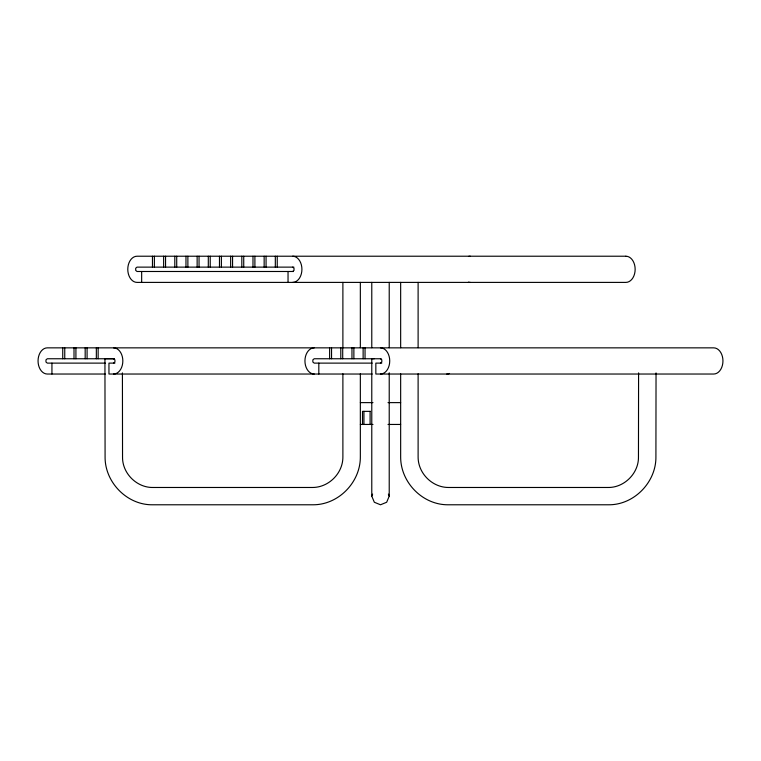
<?xml version="1.0" encoding="UTF-8"?>
<svg xmlns="http://www.w3.org/2000/svg" width="761" height="761" viewBox="0 0 761 761"><rect width="100%" height="100%" fill="white"/><g stroke="black" fill="none" stroke-linecap="round" stroke-linejoin="round"><path stroke-width="1.14" d="M638.584 372.89L638.46 456.933C638.802 473.256 624.248 487.82 607.915 487.478L448.657 487.478C432.305 487.582 418.008 473.285 418.112 456.933L418.112 373.813M656.039 372.919L655.915 456.961C656.153 482.284 633.961 505.095 608.486 504.781L447.516 504.781C422.231 504.619 400.533 482.122 400.657 456.933L400.657 373.813M389.223 372.814L389.223 496.134L386.674 502.25L380.5 504.781L374.326 502.25L371.777 496.134L372.624 494.089M113.579 363.121L114.921 362.027L114.921 359.848L113.579 358.754M292.662 271.487L294.003 270.402L294.003 268.214L292.662 267.13M380.471 363.121L381.803 362.027L381.803 359.848L380.471 358.754M113.665 358.707L104.942 358.716L105.085 456.961C104.847 482.284 127.039 505.095 152.514 504.781L313.484 504.781C338.769 504.619 360.467 482.122 360.343 456.933L360.343 373.813M293.889 267.13L137.037 267.13L135.696 268.214L135.696 270.402L137.037 271.487L293.451 271.487M114.359 358.754L47.306 358.754L45.974 359.848L45.974 362.027L47.306 363.121L105.294 363.121M381.137 358.754L314.198 358.754L312.857 359.848L312.857 362.027L314.198 363.121L372.186 363.121M114.882 363.121L108.956 363.121L108.956 374.031L372.215 374.031M381.775 363.121L375.839 363.121L375.839 374.031L713.694 374.031A13.089 9.256 90 0 0 722.95 360.942A13.089 9.256 90 0 0 713.694 347.853L47.306 347.853A13.089 9.256 -90 0 0 38.05 360.942A13.089 9.256 -90 0 0 47.306 374.031L105.294 374.031M360.343 402.626L372.985 402.626M388.015 402.626L400.657 402.626M370.445 411.359L362.502 411.359L362.502 424.448M360.343 424.448L372.985 424.448M388.015 424.448L400.657 424.448M374.326 358.707L371.777 358.707L371.777 496.134M388.376 494.089L389.223 496.134M122.416 372.89L122.54 456.933C122.198 473.256 136.752 487.82 153.085 487.478L312.343 487.478C328.695 487.582 342.992 473.285 342.888 456.933L342.888 373.813M418.112 282.369L418.112 347.682M400.657 282.369L400.657 347.682M389.223 282.369L389.223 347.682M371.777 282.369L371.777 347.682M370.103 411.359L370.103 424.448M365.042 347.853L365.042 358.754M363.929 411.359L363.929 424.448M363.13 347.853L363.13 358.754M360.343 282.369L360.343 347.682M353.875 347.853L353.875 358.754M351.963 347.853L351.963 358.754M342.888 282.369L342.888 347.682M342.707 347.853L342.707 358.754M340.795 347.853L340.795 358.754M331.539 347.853L331.539 358.754M329.618 347.853L329.618 358.754M318.821 363.121L318.821 374.031M288.038 271.487L288.038 282.398M277.242 256.219L277.242 267.13M275.32 256.219L275.32 267.13M266.065 256.219L266.065 267.13M264.153 256.219L264.153 267.13M254.897 256.219L254.897 267.13M252.985 256.219L252.985 267.13M243.729 256.219L243.729 267.13M241.817 256.219L241.817 267.13M232.562 256.219L232.562 267.13M230.65 256.219L230.65 267.13M221.394 256.219L221.394 267.13M219.482 256.219L219.482 267.13M210.226 256.219L210.226 267.13M208.305 256.219L208.305 267.13M199.049 256.219L199.049 267.13M197.137 256.219L197.137 267.13M187.881 256.219L187.881 267.13M185.969 256.219L185.969 267.13M176.714 256.219L176.714 267.13M174.802 256.219L174.802 267.13M165.546 256.219L165.546 267.13M163.634 256.219L163.634 267.13M154.378 256.219L154.378 267.13M152.466 256.219L152.466 267.13M141.66 271.487L141.66 282.398M98.15 347.853L98.15 358.754M96.343 347.853L96.343 358.754M87.087 347.853L87.087 358.754M85.175 347.853L85.175 358.754M75.919 347.853L75.919 358.754M74.007 347.853L74.007 358.754M64.752 347.853L64.752 358.754M62.735 347.853L62.735 358.754M51.938 363.121L51.938 374.031M470.26 282.398A13.089 9.256 90 0 1 468.453 282.15M468.453 256.467A13.089 9.256 90 0 1 470.26 256.219M292.662 256.219A13.089 9.256 90 0 1 301.917 269.308A13.089 9.256 90 0 1 292.662 282.398M113.579 347.853A13.089 9.256 -90 0 1 122.835 360.942A13.089 9.256 -90 0 1 113.579 374.031M449.504 373.461A13.089 9.256 -90 0 1 446.802 374.031M314.198 374.031A13.089 9.256 90 0 1 304.942 360.942A13.089 9.256 90 0 1 314.198 347.853M380.471 347.853A13.089 9.256 90 0 1 389.727 360.942A13.089 9.256 90 0 1 380.471 374.031M625.884 256.219L137.037 256.219A13.089 9.256 90 0 0 127.781 269.308A13.089 9.256 90 0 0 137.037 282.398L625.884 282.398A13.089 9.256 90 0 0 635.15 269.308A13.089 9.256 90 0 0 625.884 256.219"/></g></svg>
